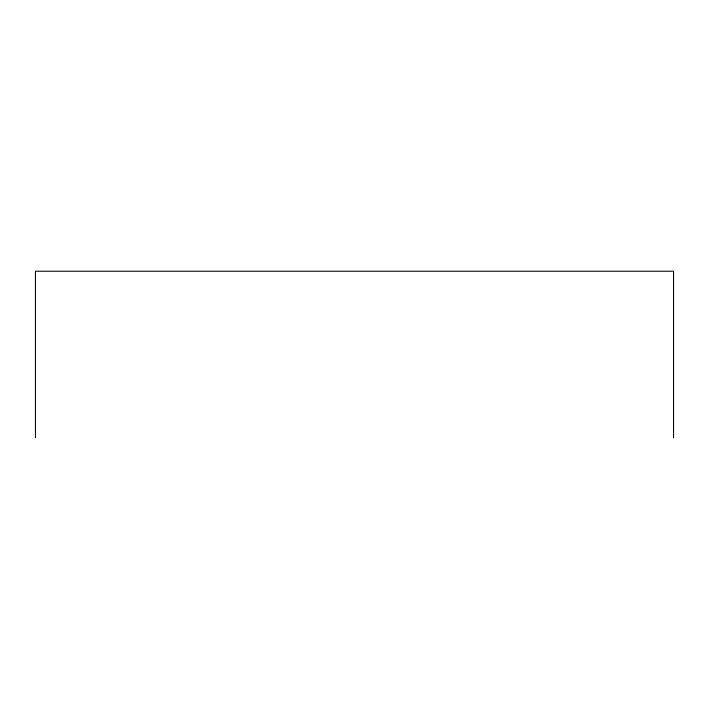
<?xml version="1.0" encoding="UTF-8"?>
<svg xmlns="http://www.w3.org/2000/svg" width="709" height="709" viewBox="0 0 709 709"><rect width="100%" height="100%" fill="white"/><g stroke="black" fill="none" stroke-linecap="round" stroke-linejoin="round"><path stroke-width="1.06" d="M673.55 437.781L673.55 271.219L35.45 271.219L35.45 437.781"/></g></svg>
